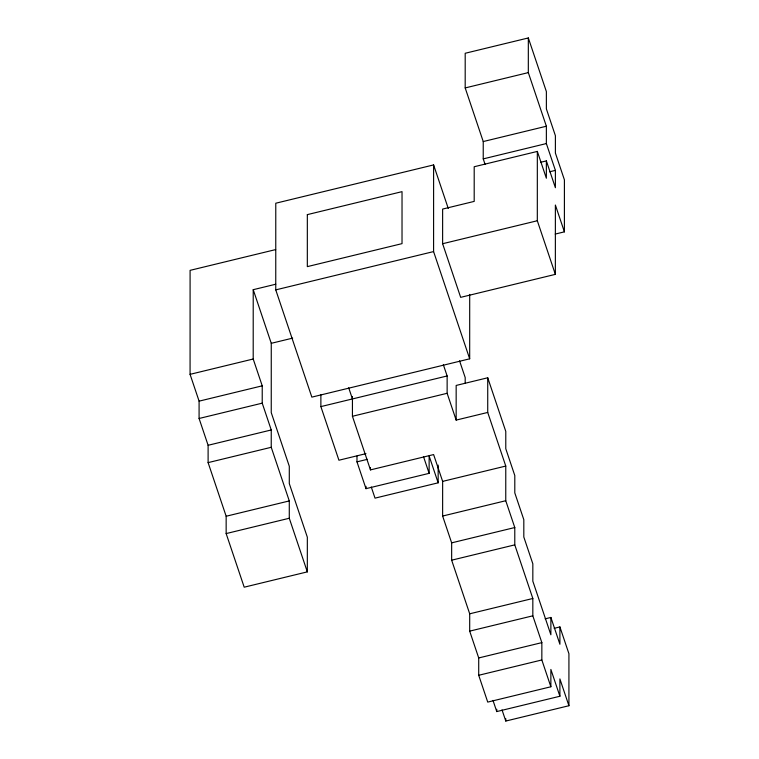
<?xml version="1.0" encoding="UTF-8"?>
<svg xmlns="http://www.w3.org/2000/svg" width="759" height="759" viewBox="0 0 759 759"><rect width="100%" height="100%" fill="white"/><g stroke="black" fill="none" stroke-linecap="round" stroke-linejoin="round"><path stroke-width="1.14" d="M275.764 284.217L253.221 289.691L271.267 343.315L271.248 412.64L289.293 466.254L289.293 483.587L307.338 537.211L307.329 571.869L244.199 587.191L226.154 533.577L226.154 516.243L208.108 462.62L208.108 445.286L199.086 418.484L199.095 401.15L190.073 374.339L190.092 270.356L275.669 249.588M307.329 571.869L289.283 518.255L289.283 500.921L271.238 447.298L271.248 429.964L262.225 403.162L262.225 385.828L253.202 359.016L253.221 289.691M469.698 294.416L469.679 358.817L311.845 397.128L275.754 289.881L275.773 203.222L433.607 164.921L448.275 208.488M365.971 453.654L338.922 460.229L320.877 406.606L320.877 394.784M492.999 700.396L496.756 711.572L559.895 696.25L550.873 669.438L550.863 686.772L487.733 702.094L478.711 675.282L478.711 657.949L469.688 631.137L469.698 613.803L451.652 560.189L451.652 542.856L442.63 516.044L442.639 481.386L433.617 454.575L370.477 469.897L352.432 416.274L352.442 396.577M371.265 486.974L375.022 498.141L438.161 482.819L429.139 456.007L429.129 473.341L365.999 488.663L356.977 461.851L356.977 456.074M365.999 488.663L365.999 486.348M370.477 469.897L370.477 467.582M469.679 358.817L433.588 251.58L433.607 164.921M438.161 482.819L438.161 465.096M555.218 234.076L564.402 231.846L555.379 205.034L555.36 274.36L460.666 297.348L442.62 243.724L442.63 209.067L474.195 201.401L474.204 166.743L537.334 151.421L546.357 178.223L546.366 160.899L540.626 162.293M456.159 420.097L456.168 385.439L487.733 377.773L487.724 412.441L456.159 420.097L447.136 393.295L447.136 375.961L443.379 364.785M465.191 383.361L465.201 377.584L459.556 360.829M485.115 164.475L483.236 158.887L483.236 141.553L465.191 87.93L465.201 53.272L528.33 37.95L546.376 91.573L546.376 108.898L555.398 135.709L555.389 153.043L564.411 179.855L564.402 231.846M496.756 711.572L496.756 709.257M554.165 628.319L559.905 626.925L568.927 653.736L568.918 705.728L505.788 721.05L505.788 718.688M550.863 686.772L541.841 659.96L541.85 642.626L532.827 615.815L532.827 598.481L514.782 544.867L514.782 527.533L505.76 500.722L505.769 466.064L487.724 412.441M546.366 160.899L555.389 187.71L555.389 170.377L546.366 143.565L546.366 126.231L528.321 72.608L528.33 37.95M555.36 274.36L537.315 220.746L537.334 151.421M545.142 618.841L550.882 617.446L550.873 634.78L532.827 581.157L532.837 563.823L523.814 537.011L523.814 519.678L514.792 492.876L514.801 475.542L505.779 448.73L505.779 431.397L487.733 377.773M559.895 696.25L559.895 678.916L568.918 705.728M559.905 626.925L559.905 644.258L550.882 617.446M465.191 87.93L528.321 72.608M483.236 141.553L546.366 126.231M483.236 158.887L546.366 143.565M549.649 171.771L555.389 170.377M442.62 243.724L537.315 220.746M275.754 289.881L433.588 251.58M271.267 343.315L292.689 338.116M190.073 374.339L253.202 359.016M199.095 401.15L262.225 385.828M199.086 418.484L262.225 403.162M320.877 406.606L447.136 375.961M208.108 445.286L271.248 429.964M352.432 416.274L447.136 393.295M208.108 462.62L271.238 447.298M356.977 461.851L367.309 459.347M226.154 516.243L289.283 500.921M226.154 533.577L289.283 518.255M442.639 481.386L505.769 466.064M442.63 516.044L505.76 500.722M451.652 542.856L514.782 527.533M451.652 560.189L514.782 544.867M469.698 613.803L532.827 598.481M469.688 631.137L532.827 615.815M478.711 657.949L541.85 642.626M478.711 675.282L541.841 659.96M423.494 456.586L429.129 473.341M502.022 709.883L505.788 721.05M348.685 387.773L352.442 398.94M307.338 214.626L307.329 266.627L402.023 243.639L402.033 191.648L307.338 214.626"/></g></svg>
